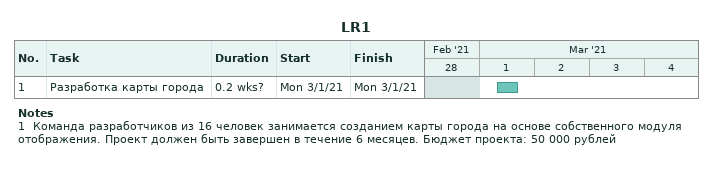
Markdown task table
LR1

| ID | Task | Duration | Start | Finish |
|---|---|---|---|---|
| 1 | Разработка карты города | 0.2w? | 2021-03-01 | 2021-03-01 |

Notes
- 1: Команда разработчиков из 16 человек занимается созданием карты города на основе собственного модуля отображения. Проект должен быть завершен в течение 6 месяцев. Бюджет проекта: 50 000 рублей
